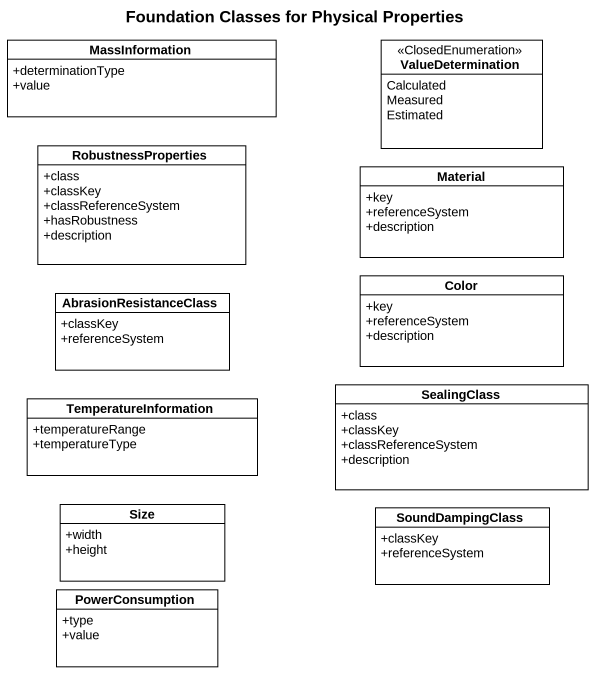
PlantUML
@startuml
title Foundation Classes for Physical Properties
hide circle
hide empty members
skinparam classAttributeIconSize 0
class MassInformation {
  +determinationType
  +value
}
enum ValueDetermination <<ClosedEnumeration>> {
  Calculated
  Measured
  Estimated
}
class RobustnessProperties {
  +class
  +classKey
  +classReferenceSystem
  +hasRobustness
  +description
}
class Material {
  +key
  +referenceSystem
  +description
}
class AbrasionResistanceClass {
  +classKey
  +referenceSystem
}
class Color {
  +key
  +referenceSystem
  +description
}
class TemperatureInformation {
  +temperatureRange
  +temperatureType
}
class SealingClass {
  +class
  +classKey
  +classReferenceSystem
  +description
}
class Size {
  +width
  +height
}
class SoundDampingClass {
  +classKey
  +referenceSystem
}
class PowerConsumption {
  +type
  +value
}
@enduml
